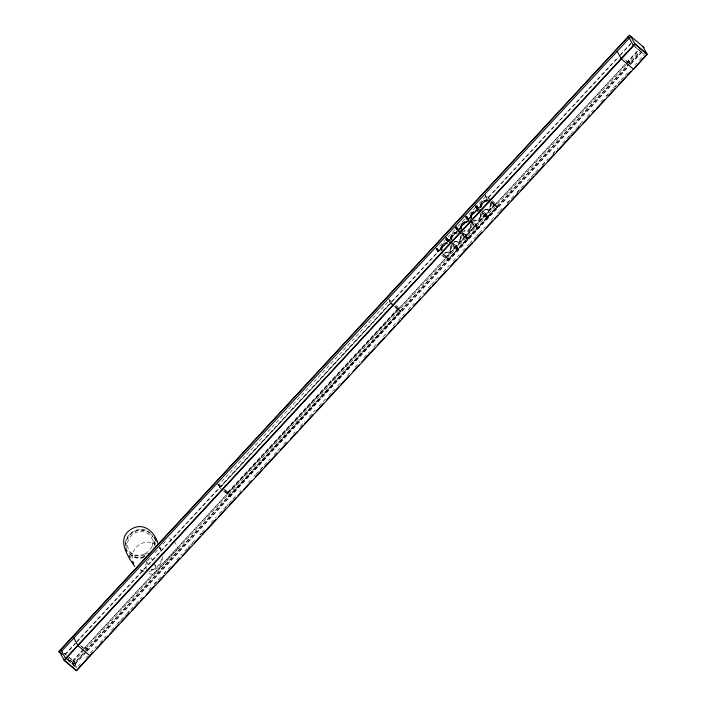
<?xml version="1.0" encoding="UTF-8"?>
<svg xmlns="http://www.w3.org/2000/svg" width="706" height="706" viewBox="0 0 706 706"><rect width="100%" height="100%" fill="white"/><g stroke="black" fill="none" stroke-linecap="round" stroke-linejoin="round"><path stroke-width="0.53" stroke-dasharray="3.53 2.65" d="M440.959 247.762L441.224 249.8M441.012 248.547C440.65 245.264 443.933 242.467 447.11 242.82M441.841 247.788L441.956 248.997M441.903 248.468C441.532 245.52 444.727 243.076 447.516 243.755M450.905 237.869C450.772 234.648 453.932 231.93 457.082 232.283M450.94 247.515C451.072 250.551 447.869 253.013 444.965 252.307M451.796 237.79L453.305 234.366L456.941 233.139M460.806 227.182L461.036 225.126M461.689 227.103L463.198 223.678L466.834 222.452M470.699 216.504L470.637 215.709M471.52 215.736L471.634 216.954M480.68 216.177L480.565 214.915M162.759 556.69C162.327 564.032 156.238 570.263 149.081 571.463M460.824 226.538C460.921 223.246 464.398 220.819 467.548 221.56M460.815 237.401C460.559 240.411 457.126 242.529 454.311 241.47M470.717 215.859L470.743 215.074M471.599 215.886L471.608 215.206M470.708 226.714L470.531 227.976M470.69 227.42L470.346 224.534L470.805 226.299M480.609 205.172C480.892 201.978 484.316 199.613 487.414 200.345M481.492 205.208L483.425 201.96L487.166 201.175M480.601 216.036C480.671 219.107 476.824 221.507 474.097 220.104M441.144 247.259L443.35 244.02L447.189 242.97M442.009 247.4L443.853 244.691L447.595 243.905M470.823 215.215C471.158 212.215 474.67 210.061 477.521 211.023M471.687 215.348L471.987 214.174M480.504 216.592L478.068 219.751L474.644 220.263M471.008 214.589L473.029 211.968L476.197 210.9M471.846 214.827L473.929 212.197L477.194 211.712M470.452 227.826L468.255 230.58L464.283 230.933M146.557 562.082L145.304 566.371L146.557 569.248M461.38 224.667L464.327 222.002L467.628 221.71M470.214 228.356L467.637 230.685L464.204 230.783M472.349 213.847L474.52 212.1L477.274 211.862M147.633 560.714L151.296 556.752M154.967 552.789L160.103 547.247L162.115 551.545M163.033 544.079L166.704 540.116M64.952 654.347L74.977 643.519M76.416 641.966L618.279 56.886M620.495 54.494L631.235 42.889M65.155 654.709L76.61 642.336M77.36 641.525L618.474 57.248M619.974 55.633L630.714 44.028M221.799 486.981L217.748 483.566L220.14 487.564L390.603 303.501L388.618 299.847M440.147 251.212L436.105 247.797L438.488 251.795L447.622 241.929L445.636 238.275M398.343 308.037L227.87 492.1L229.856 495.753L400.32 311.69L398.343 308.037L400.726 312.034L394.248 306.572M455.361 246.473L446.227 256.331L448.213 259.985L457.338 250.127L455.361 246.473L457.744 250.462L451.266 245M465.254 235.786L456.12 245.653L458.106 249.297L467.231 239.44L465.254 235.786L467.637 239.784L461.159 234.321M475.147 225.108L466.013 234.966L467.999 238.619L477.124 228.762L475.147 225.108L477.53 229.097L471.052 223.643M485.04 214.421L475.906 224.287L477.891 227.941L487.016 218.075L485.04 214.421L487.422 218.419L480.945 212.956M494.932 203.743L485.799 213.6L487.784 217.254L496.918 207.396L494.932 203.743L497.315 207.732L490.432 201.934M223.405 491.041L229.882 496.503L227.897 492.85L399.128 307.966L395.889 305.239M441.753 255.272L448.231 260.735L446.254 257.081L495.718 203.672L485.19 194.794L487.166 198.448M624.678 64.714L72.886 660.525L76.945 668.008L65.605 658.451M641.966 52.129L630.502 64.502L628.419 60.672L639.168 49.067M72.983 660.701L82.293 650.65M83.008 649.873L625.525 64.087M626.275 63.284L639.265 49.252M178.186 548.368L156.917 571.339C154.958 573.572 150.475 575.769 148.384 572.61M625.798 65.349L72.268 663.031L74.254 666.685M626.549 64.537L640.077 49.932M83.599 653.129L73.486 664.055L84.932 651.4M85.655 650.623L626.699 66.426M627.449 65.614L640.474 51.547M85.161 647.561L87.182 649.264L641.286 50.956M400.223 311.505L229.759 495.568L224.084 490.794M448.107 259.799L457.241 249.942M467.134 239.255L458 249.121L451.522 243.658M477.027 228.576L467.893 238.434L461.415 232.971M486.919 217.889L477.785 227.756L468.069 219.566M86.229 651.62L74.765 663.993L68.288 658.53M86.944 650.844L627.307 67.379M641.763 51.767L630.308 64.14L623.822 58.677M85.708 652.759L74.968 664.355L67.679 658.213M87.138 651.206L628.252 66.938M78.181 666.093L80.334 663.772M86.061 657.586L87.491 656.042M90.43 652.873L96.422 646.405M100.173 642.354L106.165 635.885M111.407 630.22L115.908 625.366M116.658 624.554L125.65 614.847M126.4 614.035L135.393 604.327M136.143 603.515L142.135 597.038M148.887 589.757L151.128 587.33M154.129 584.091L160.88 576.811M163.871 573.572L170.623 566.291M176.615 559.814L181.857 554.148M184.857 550.909L187.108 548.483M187.858 547.679L196.1 538.775M199.851 534.724L201.342 533.109M202.093 532.298L205.843 528.256M211.085 522.59L216.336 516.924M219.337 513.686L228.329 503.978M229.079 503.166L232.071 499.927M232.821 499.124L236.572 495.074M239.572 491.835L241.064 490.22M248.565 482.127L250.065 480.512M253.807 476.462L255.307 474.847M256.057 474.035L270.301 458.662M274.043 454.611L277.043 451.372M277.793 450.569L280.044 448.142M283.786 444.092L286.036 441.665M293.528 433.572L295.029 431.957M300.279 426.292L304.771 421.429M309.272 416.575L315.264 410.107M319.015 406.056L325.757 398.775M328.758 395.536L331.749 392.298M332.5 391.495L334.75 389.068M337.75 385.829L340.751 382.59M347.493 375.31L350.494 372.071M354.986 367.217L360.236 361.551M363.978 357.501L369.229 351.835M373.721 346.981L376.722 343.743M383.464 336.462L385.714 334.035M393.207 325.943L395.457 323.516M398.458 320.277L404.45 313.808M408.2 309.757L414.193 303.28M418.693 298.426L423.935 292.761M428.436 287.907L430.686 285.48M431.428 284.668L439.679 275.772M443.421 271.722L449.422 265.253M453.164 261.202L459.165 254.725M462.907 250.683L468.908 244.205M469.658 243.402L475.65 236.925M476.4 236.113L478.65 233.686M479.4 232.883L484.643 227.217M491.385 219.928L493.635 217.501M497.386 213.459L498.886 211.835M499.636 211.032L503.378 206.982M507.129 202.94L513.871 195.65M516.871 192.42L523.614 185.131M527.364 181.089L530.365 177.85M531.115 177.038L534.857 172.996M535.607 172.185L539.358 168.143M542.349 164.904L548.35 158.426M552.842 153.573L558.093 147.907M562.585 143.053L575.328 129.295M576.078 128.483L584.321 119.588M587.321 116.349L593.314 109.871M600.815 101.779L603.056 99.352M606.057 96.113L612.799 88.832M613.549 88.021L620.3 80.74M621.051 79.928L629.293 71.032M635.153 64.696L636.583 63.152M639.451 60.063L644.463 54.644L633.935 45.775M118.352 623.301L120.602 620.874M128.095 612.782L129.595 611.158M154.332 584.453L156.573 582.026M164.074 573.934L165.575 572.319M191.052 544.803L192.553 543.188M200.045 535.095L201.545 533.471M225.532 507.579L228.523 504.34M260.752 469.543L263.753 466.304M507.323 203.302L509.573 200.875M517.066 192.782L520.066 189.543M533.559 174.982L535.06 173.358M542.552 165.266L544.803 162.839M553.045 153.934L554.545 152.319M568.78 136.946L571.03 134.519M578.523 126.427L580.773 124M606.26 96.484L607.751 94.86M615.253 86.767L616.744 85.152M145.436 553.442C150.493 550.715 153.864 544.961 153.158 539.181M144.668 553.778C139.373 556.487 132.119 555.507 128.192 551.059M457.003 232.142C453.605 231.727 450.119 235.054 450.975 238.504M487.087 201.034C484.095 200.275 480.751 203.169 481.527 206.267M484.537 209.576C487.643 210.353 491.032 207.449 490.458 204.228M484.616 209.726C487.961 210.6 491.632 207.034 490.326 203.69M476.788 210.776L477.441 210.882M467.301 222.399C464.319 221.631 460.939 224.543 461.742 227.632M457.409 233.077C454.426 232.318 451.046 235.23 451.849 238.319M445.045 252.457C448.169 253.251 451.716 250.198 450.887 246.959M143.689 571.489L139.523 570.104M487.961 200.38C484.281 198.933 479.692 202.481 480.654 206.452M454.39 241.611C457.841 242.979 462.006 239.343 460.647 235.733M473.655 220.025L474.176 220.246M634.941 46.817L643.854 54.327M628.419 60.672L630.449 62.375M625.64 60.407L630.502 64.502M490.564 200.557L485.71 196.462L476.576 206.32L479.815 209.055M491.376 201.245L495.427 204.652M491.217 201.863L497.704 207.326L495.718 203.672M491.147 202.437L496.812 207.211L487.678 217.069L477.962 208.879M490.026 201.589L486.787 198.863L485.304 196.118M479.727 208.482L475.676 205.067L477.653 208.72M482.966 211.209L486.205 213.944L488.19 217.598L475.818 207.149L466.684 217.007L469.922 219.734M480.627 209.735L486.293 214.518M475.297 205.481L479.348 208.897M480.151 209.576L485.825 214.35L487.802 218.004L481.324 212.55M480.133 212.277L476.894 209.541L475.906 207.714M470.734 220.422L476.4 225.196M465.404 216.16L469.446 219.575M470.258 220.254L475.932 225.037L477.909 228.691L471.432 223.228M470.62 222.549L467.381 219.813L465.898 217.077M470.549 223.114L467.001 220.228L466.013 218.401M460.03 230.421L456.791 227.685L465.916 217.827L478.297 228.276L476.312 224.623L465.783 215.754L467.76 219.407M460.841 231.1L466.507 235.883M455.511 226.847L459.553 230.262M462.801 232.989L466.039 235.716L468.016 239.369L461.539 233.907M458.176 230.244L460.603 232.292M460.727 233.227L457.488 230.5L456.005 227.756M460.656 233.801L457.109 230.906L455.123 227.253M450.137 241.099L446.898 238.372L456.023 228.515L468.405 238.963L466.419 235.31L455.891 226.432L457.867 230.085M450.949 241.787L456.614 246.562M445.61 237.525L450.472 241.62M451.284 242.308L456.147 246.403L458.123 250.056L451.646 244.594M450.993 243.288L446.13 239.193L437.005 249.05L440.244 251.786M447.622 241.929L445.733 238.849M443.394 253.939L446.633 256.675L448.61 260.329L440.112 253.154M441.056 252.466L446.721 257.24M435.717 248.212L439.767 251.618M443.006 254.354L446.254 257.081M388.6 299.097L392.642 302.503M392.36 303.492L389.112 300.756L218.648 484.819L221.887 487.555M395.598 306.219L398.837 308.946M393.816 305.477L390.577 302.742L389.094 300.006M394.628 306.157L401.105 311.62L399.128 307.966M393.745 306.042L390.197 303.156L389.209 301.33M225.037 489.708L228.276 492.444L230.262 496.097L223.784 490.635M222.699 488.234L228.373 493.017M217.369 483.981L221.419 487.396M224.658 490.123L227.897 492.85M222.593 490.361L219.354 487.634L217.863 484.89M169.052 537.778L175.397 543.135L178.159 548.218M80.466 645.381L86.132 650.164M81.472 646.431L86.335 650.526M64.378 653.35L66.002 654.718M69.241 657.454L75.004 662.413L67.317 655.927M64.069 653.191L66.505 655.247M67.714 659.095L73.389 663.869M67.414 658.936L73.486 664.055M67.035 659.448L76.751 667.647M489.946 202.834L490.405 203.831M489.673 202.807L489.929 203.266M479.974 213.371L480.512 214.518M470.823 217.607L471.352 218.754M461.539 229.582L460.93 228.294M460.841 234.516L461.062 234.93M451.646 240.269L451.037 238.972M450.949 245.203L451.169 245.609M442.247 250.445L442.062 250.109M441.674 250.806L441.003 249.041M629.328 61.537L631.314 65.19M485.207 195.553L487.193 199.207L478.059 209.064L476.082 205.411M481.766 207.132L481.571 206.637M475.791 206.39L477.274 209.135M475.315 206.231L477.3 209.885L468.166 219.742L466.189 216.089M471.864 217.819L471.679 217.324M471.052 218.198L470.681 216.989M465.422 216.918L467.407 220.563L458.273 230.43L456.297 226.776M455.529 227.597L457.514 231.25L448.381 241.108L446.395 237.454M446.113 238.443L447.595 241.178M436.502 248.141L438.488 251.795M436.22 249.121L437.702 251.865M218.154 483.91L220.14 487.564M159.503 547.424L160.491 549.242M150.96 557.696L153.431 562.258M153.934 563.176L155.417 565.912M146.495 561.296L148.966 565.868M87.182 649.264L85.064 647.376L86.644 650.297M85.973 648.24L86.962 650.067M73.795 661.39L76.769 666.861M152.046 535.475L152.655 536.913M480.715 206.929L481.024 207.67M461.786 228.003L462.051 228.647M451.893 238.69L452.158 239.325M450.64 246.05L450.834 246.562M442 249.368L442.185 249.862M481.651 206.787L481.395 205.596M480.795 207.079L480.512 205.675M480.433 214.368L480.698 215.612M471.758 217.466L471.502 216.274M461.662 227.491L461.865 228.153M460.789 227.676L461.009 228.435M460.727 235.883L460.912 236.978M451.769 238.169L451.972 238.831M450.896 238.354L451.116 239.122M450.755 246.42L450.966 247.109M441.877 248.856L442.08 249.518M470.62 216.354L470.761 217.139M460.727 227.041L460.868 227.817M154.464 564.941A2.824 2.621 -28.5 0 1 155.117 568.78A2.824 2.621 -28.5 0 1 151.031 569.31M144.227 556.778A2.824 2.621 -28.5 0 1 144.668 554.978M143.874 555.26A12.92 12.011 -28.5 0 1 127.504 545.27A12.92 12.011 -28.5 0 1 142.383 531.644A12.92 12.011 -28.5 0 1 151.887 547.918M154.596 542.111A14.649 13.626 -28.5 0 1 154.243 546.135M144.359 556.796A14.649 13.626 -28.5 0 1 128.642 552.754M125.871 546.267A14.649 13.626 -28.5 0 1 132.596 532.474A14.649 13.626 -28.5 0 1 148.101 531.75M148.789 532.174A14.649 13.626 -28.5 0 1 150.078 533.127M154.314 541.334A14.455 13.44 -28.5 0 1 153.264 548.394M144.298 556.61A14.455 13.44 -28.5 0 1 127.486 550.671M126.568 548.518A14.455 13.44 -28.5 0 1 126.18 547M126.065 546.223A14.455 13.44 -28.5 0 1 133.778 531.971A14.455 13.44 -28.5 0 1 149.928 533.259M150.519 533.789A14.455 13.44 -28.5 0 1 151.587 534.936M152.064 535.563A14.455 13.44 -28.5 0 1 152.893 536.887M159.618 547.847A15.241 14.173 -28.5 0 1 162.001 553.936M161.709 558.949A15.241 14.173 -28.5 0 1 148.878 570.695M143.671 570.722A15.241 14.173 -28.5 0 1 138.888 569.036M132.128 558.261A15.241 14.173 -28.5 0 1 139.576 544.502A15.241 14.173 -28.5 0 1 155.32 543.991M155.161 542.032A15.241 14.173 -28.5 0 1 154.791 546.215M143.68 557.572A15.241 14.173 -28.5 0 1 130.566 555.384M125.209 543.849A15.241 14.173 -28.5 0 1 148.41 531.256M490.705 202.348A5.648 5.251 -28.5 0 1 483.089 210.106M480.821 207.767A5.648 5.251 -28.5 0 1 488.128 200.319M480.812 213.035A5.648 5.251 -28.5 0 1 473.197 220.784M471.246 219.028A5.648 5.251 -28.5 0 1 478.236 211.006M471.237 224.296A5.648 5.251 -28.5 0 1 463.304 231.471M461.353 229.706A5.648 5.251 -28.5 0 1 467.69 221.499M461.345 234.974A5.648 5.251 -28.5 0 1 453.411 242.149M451.143 239.811A5.648 5.251 -28.5 0 1 457.117 232.071M451.134 245.079A5.648 5.251 -28.5 0 1 444.145 253.101M441.25 250.489A5.648 5.251 -28.5 0 1 447.225 242.758M456.526 245.988L445.998 237.119L447.975 240.772L458.503 249.642L456.526 245.988"/><path stroke-width="1.06" d="M62.146 654.497L58.81 651.585L629.567 35.3L644.146 47.584M58.907 651.77L629.567 35.3M64.281 660.463L635.047 44.178L630.882 36.509L60.125 652.794L64.281 660.463L76.433 670.7L647.19 54.415L643.025 46.746M76.433 670.7L92.936 652.309M96.678 648.258L102.679 641.789M104.92 639.362L107.921 636.124M109.421 634.5L118.414 624.792M121.414 621.554L128.907 613.461M131.907 610.222L138.65 602.942M140.15 601.327L143.9 597.276M146.142 594.849L154.393 585.945M158.135 581.903L164.136 575.425M167.128 572.195L179.871 558.437M182.872 555.198L190.364 547.106M194.115 543.055L200.107 536.586M202.357 534.16L205.349 530.921M206.849 529.306L215.842 519.59M218.842 516.351L225.585 509.07M229.335 505.028L236.078 497.739M237.578 496.124L241.328 492.073M243.579 489.646L251.821 480.751M255.563 476.7L261.564 470.222M264.565 466.993L277.299 453.234M280.3 449.996L287.042 442.715M290.793 438.664L297.535 431.384M299.785 428.957L302.786 425.718M304.286 424.103L313.279 414.387M316.27 411.148L323.021 403.867M326.763 399.825L333.514 392.536M335.006 390.921L338.756 386.87M341.007 384.443L349.249 375.548M353 371.497L358.992 365.028M361.993 361.79L374.736 348.032M377.728 344.793L384.479 337.512M388.221 333.461L394.963 326.181M397.213 323.754L400.214 320.515M401.714 318.9L410.707 309.184M413.707 305.954L420.449 298.664M424.2 294.623L430.942 287.333M432.443 285.718L436.184 281.676M438.435 279.241L445.927 271.148M450.428 266.294L456.42 259.826M459.421 256.587L472.164 242.829M474.414 240.402L481.907 232.309M485.649 228.259L492.4 220.978M494.65 218.551L497.642 215.312M499.142 213.697L508.135 203.981M511.135 200.751L517.877 193.462M520.878 190.232L528.37 182.139M529.871 180.515L533.621 176.474M535.863 174.047L543.364 165.954M547.856 161.092L553.857 154.623M556.849 151.384L569.592 137.626M571.842 135.199L579.335 127.106M583.085 123.065L589.828 115.775M592.078 113.348L595.07 110.11M596.57 108.495L604.821 99.59M608.563 95.548L615.305 88.259M618.306 85.029L625.798 76.936M627.299 75.313L631.049 71.271M629.496 38.265L628.04 36.941M635.047 44.178L647.19 54.415M621.342 58.969L633.494 69.206L646.996 54.053L634.844 43.807L64.087 660.092L76.239 670.338M77.987 645.672L90.13 655.909M61.678 651.082L60.328 649.944L61.775 651.259M58.81 651.585L61.237 653.632M134.758 566.397C127.062 555.64 115.749 537.743 132.013 528.715C144.042 522.034 154.72 532.183 158.038 543.532M629.355 38.15L633.326 45.458M617.176 51.3L621.148 58.598M154.076 537.416L156.052 541.052M129.269 555.596L130.257 557.413M132.719 561.967L133.708 563.785A15.241 14.173 -28.5 0 1 132.737 561.508M73.821 638.003L77.784 645.302M61.643 651.144L65.605 658.451M145.736 553.998A2.824 2.621 -28.5 0 1 146.186 553.795M148.084 553.786A2.824 2.621 -28.5 0 1 148.895 554.245M126.798 551.051A15.241 14.173 -28.5 0 1 125.827 548.783"/></g></svg>
